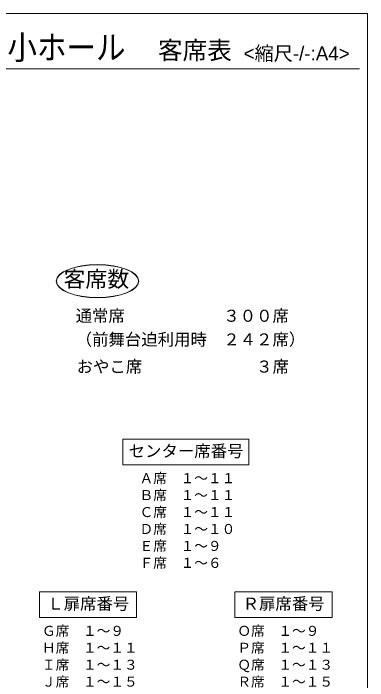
# Model space of a CAD drawing. Units: millimetres on the paper, with parts at other scales. Extents: x -1 to 279, y -216 to -20.
# Drawn here: x 214.6 to 279.4, y -142.3 to -20.3 of the extents above; entities that cross this region are included whole.
import ezdxf
from ezdxf.enums import TextEntityAlignment as Align

# ---------------------------------------------------------------- set-up
doc = ezdxf.new("R2010")
doc.units = ezdxf.units.MM
doc.linetypes.add('DASHED1', pattern=[1.8, 1.2, -0.6])
doc.layers.add('1-0', color=7, linetype='DASHED1', lineweight=9)
doc.layers.add('F-F', color=7, linetype='Continuous', lineweight=9)
doc.styles.add('HG創英角ｺﾞｼｯｸUB', font='')
doc.styles.add('HGｺﾞｼｯｸE', font='')
doc.styles.get('HG創英角ｺﾞｼｯｸUB').set_extended_font_data('HG創英角ｺﾞｼｯｸUB')
doc.styles.get('HGｺﾞｼｯｸE').set_extended_font_data('HGｺﾞｼｯｸE')

msp = doc.modelspace()

# ---------------------------------------------------------------- linework, layer by layer
at = {"layer": '1-0', "linetype": 'Continuous'}
for points in [[(234.606, -98.143), (257.653, -98.143), (257.653, -102.81), (234.606, -102.81)], [(219.395, -130.707), (219.395, -126.039), (237.142, -126.039), (237.142, -130.707)], [(255.117, -130.707), (255.117, -126.039), (272.865, -126.039), (272.865, -130.707)]]:
    msp.add_lwpolyline(points, close=True, dxfattribs=at)
for major_axis, ratio in [((7.54, 0), 0.403183), ((7.52, 0), 0.401596), ((7.5, 0), 0.4)]:
    msp.add_ellipse((229.986, -69.27), major_axis=major_axis, ratio=ratio, dxfattribs=at)
at = {"layer": 'F-F'}
for p, q in [((279.381, -216.339), (279.381, -20.339)), ((178.956, -30.457), (277.862, -30.457))]:
    msp.add_line(p, q, dxfattribs=at)
msp.add_lwpolyline([(279.381, -20.339), (-0.619, -20.339), (-0.619, -216.339)], dxfattribs=at)

# ---------------------------------------------------------------- texts
at = {"layer": '1-0', "style": 'HGｺﾞｼｯｸE'}
for s, height, p in [('客席数', 2.933, (223.779, -71.235)), ('通常席', 2.199, (225.989, -77.355)), ('３００席', 2.199, (252.987, -77.355)), ('（前舞台迫利用時\u3000２４２席）', 2.199, (225.989, -81.678)), ('おやこ席', 2.199, (226.17, -86.645)), ('３席', 2.199, (258.987, -86.645)), ('センター席番号', 2.199, (235.677, -102.058)), ('Ａ席\u3000１～１１', 1.833, (237.673, -106.739)), ('Ｂ席\u3000１～１１', 1.833, (237.673, -109.834)), ('Ｃ席\u3000１～１１', 1.833, (237.673, -112.928)), ('Ｄ席\u3000１～１０', 1.833, (237.673, -116.022)), ('Ｅ席\u3000１～９', 1.833, (237.673, -119.116)), ('Ｆ席\u3000１～６', 1.833, (237.673, -122.21)), ('Ｌ扉席番号', 2.199, (220.797, -129.955)), ('Ｒ扉席番号', 2.199, (256.519, -129.955)), ('Ｇ席\u3000１～９', 1.833, (219.834, -134.636)), ('Ｏ席\u3000１～９', 1.833, (255.557, -134.636)), ('Ｈ席\u3000１～１１', 1.833, (219.834, -137.73)), ('Ｐ席\u3000１～１１', 1.833, (255.557, -137.73)), ('Ｉ席\u3000１～１３', 1.833, (219.834, -140.824)), ('Ｑ席\u3000１～１３', 1.833, (255.557, -140.824)), ('Ｊ席\u3000１～１５', 1.833, (219.834, -143.918)), ('Ｒ席\u3000１～１５', 1.833, (255.557, -143.918))]:
    msp.add_text(s, height=height, dxfattribs=at).set_placement(p, align=Align.BOTTOM_LEFT)
at = {"layer": 'F-F', "style": 'HG創英角ｺﾞｼｯｸUB', "width": 0.9}
msp.add_text('てだこホール 小ホール', height=4.399, dxfattribs=at).set_placement((179.64, -30.077), align=Align.BOTTOM_LEFT)
at = {"layer": 'F-F', "style": 'HG創英角ｺﾞｼｯｸUB'}
for s, height, p in [('客席表', 3.299, (241.046, -29.714)), ('<縮尺-/-:A4>', 2.566, (256.699, -29.714))]:
    msp.add_text(s, height=height, dxfattribs=at).set_placement(p, align=Align.BOTTOM_LEFT)

doc.saveas('drawing.dxf')
